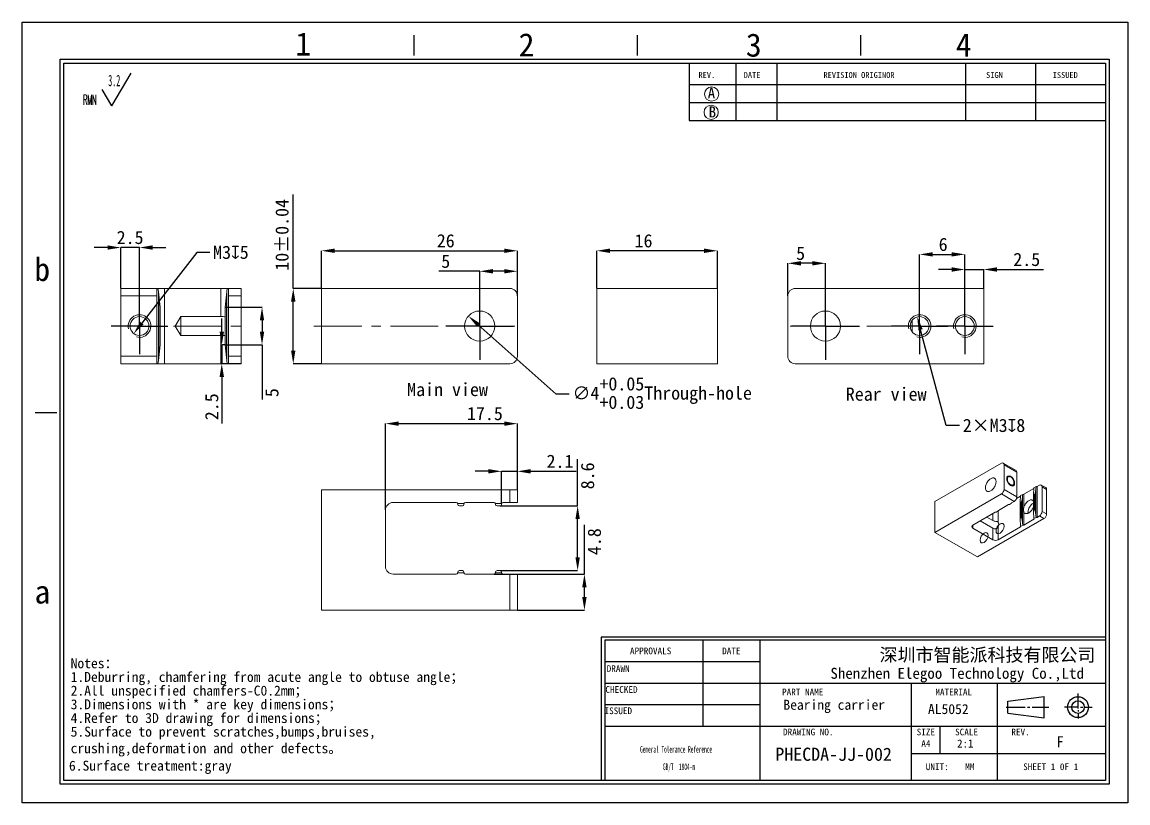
# Model space of a CAD drawing. Header units: millimetres. Extents: x 2 to 295, y 1 to 209.
import ezdxf

# ---------------------------------------------------------------- set-up
doc = ezdxf.new("R2010")
doc.units = ezdxf.units.MM
doc.header["$PDSIZE"] = -1
doc.linetypes.add('CENTERX2', pattern=[20.32, 12.7, -2.54, 2.54, -2.54])
doc.layers.add('SLD-0', color=179, linetype='Continuous')
doc.layers.add('蓝色线', color=5, linetype='Continuous', lineweight=15)
doc.styles.add('C', font='simfang.ttf')
doc.styles.add('D', font='simfang.ttf')
doc.styles.add('G', font='simfang.ttf')
doc.styles.add('SLDTEXTSTYLE1', font='TXT', dxfattribs={"width": 0.469, "bigfont": 'bigfont'})
doc.styles.add('SLDTEXTSTYLE2', font='TXT', dxfattribs={"width": 0.469})
doc.styles.add('SLDTEXTSTYLE8', font='TXT', dxfattribs={"width": 0.484})
doc.dimstyles.new('SLDDIMSTYLE0', dxfattribs={"dimtxt": 3.5, "dimasz": 3.5, "dimexe": 0, "dimexo": 0.0625, "dimgap": 0.875, "dimtad": 2, "dimlfac": 0.5, "dimrnd": 1e-09, "dimzin": 12, "dimdsep": 46, "dimtxsty": 'SLDTEXTSTYLE2', "dimsah": 1, "dimcen": 0.09, "dimadec": 0, "dimazin": 3, "dimtfac": 1, "dimtofl": 0, "dimtmove": 0, "dimatfit": 3, "dimfxl": 1, "dimfrac": 2, "dimtolj": 1, "dimtzin": 12, "dimarcsym": 0})
doc.dimstyles.new('SLDDIMSTYLE1', dxfattribs={"dimtxt": 3.5, "dimasz": 3.5, "dimexe": 0, "dimexo": 0.0625, "dimgap": 0.875, "dimtad": 2, "dimlfac": 0.5, "dimrnd": 1e-09, "dimzin": 12, "dimdsep": 46, "dimtxsty": 'SLDTEXTSTYLE2', "dimsah": 1, "dimcen": 0.09, "dimadec": 0, "dimazin": 3, "dimtol": 1, "dimtp": 0.04, "dimtm": 0.04, "dimtfac": 1, "dimtofl": 0, "dimtmove": 0, "dimatfit": 3, "dimfxl": 1, "dimfrac": 2, "dimtolj": 1, "dimarcsym": 0})
doc.dimstyles.new('SLDDIMSTYLE2', dxfattribs={"dimtxt": 3.5, "dimasz": 3.5, "dimexe": 0, "dimexo": 0.0625, "dimgap": 0.875, "dimtad": 0, "dimtih": 1, "dimtoh": 1, "dimlfac": 0.5, "dimrnd": 1e-09, "dimzin": 12, "dimdsep": 46, "dimtxsty": 'SLDTEXTSTYLE2', "dimsah": 1, "dimcen": 0, "dimadec": 0, "dimazin": 3, "dimtol": 1, "dimtp": 0.05, "dimtm": -0.03, "dimtfac": 1, "dimtmove": 0, "dimatfit": 3, "dimfxl": 1, "dimfrac": 2, "dimtolj": 1, "dimarcsym": 0})
doc.dimstyles.new('SLDDIMSTYLE3', dxfattribs={"dimtxt": 3.5, "dimasz": 3.5, "dimexe": 0, "dimexo": 0.0625, "dimgap": 0.875, "dimtad": 2, "dimlfac": 0.5, "dimrnd": 1e-09, "dimzin": 12, "dimdsep": 46, "dimtxsty": 'SLDTEXTSTYLE2', "dimsah": 1, "dimcen": 0.09, "dimadec": 0, "dimazin": 3, "dimtfac": 1, "dimtmove": 0, "dimatfit": 0, "dimfxl": 1, "dimfrac": 2, "dimtolj": 1, "dimtzin": 12, "dimarcsym": 0})
doc.dimstyles.new('SLDDIMSTYLE4', dxfattribs={"dimtxt": 3.5, "dimasz": 3.5, "dimexe": 0, "dimexo": 0.0625, "dimgap": 0.875, "dimtad": 0, "dimtih": 1, "dimtoh": 1, "dimlfac": 0.5, "dimrnd": 1e-09, "dimzin": 12, "dimdsep": 46, "dimtxsty": 'SLDTEXTSTYLE2', "dimsah": 1, "dimcen": 0, "dimadec": 0, "dimazin": 3, "dimtfac": 1, "dimtmove": 0, "dimatfit": 3, "dimfxl": 1, "dimfrac": 2, "dimtolj": 1, "dimtzin": 12, "dimarcsym": 0})

# ---------------------------------------------------------------- blocks, each defined once
blk = doc.blocks.new('SW_NOTE_0')
at = {"layer": 'SLD-0', "color": 0, "attachment_point": 1}
for s, insert, char_height, style in [('Notes：', (0.28, 4.65), 2.646, 'C'), ('1.Deburring, chamfering from acute angle to obtuse angle；', (0.28, 1.02), 2.6458, 'C'), ('2.All unspecified chamfers-C0.2mm；', (0.28, -2.61), 2.6458, 'C'), ('3.{\\fSimSun|b0|i0|c134|p2;Dimensions with * are key dimensions}；', (0.28, -6.25), 2.6458, 'C'), ('4.Refer to 3D drawing for dimensions；', (0.28, -9.88), 2.6458, 'C'), ('5.Surface to prevent scratches,bumps,bruises,\\Pcrushing,deformation and other defects。', (0.28, -13.51), 2.6458, 'C'), ('6.Surface treatment:gray', (-0.17, -22.55), 2.6458, 'D')]:
    blk.add_mtext(s, dxfattribs=dict(at, insert=insert, char_height=char_height, style=style))
blk = doc.blocks.new('SW_NOTE_1')
at = {"layer": 'SLD-0', "color": 0}
for q in [(12.74, 9.16), (5.08, 4.83)]:
    blk.add_line((7.63, 0.49), q, dxfattribs=at)
at = {"layer": 'SLD-0', "color": 0, "attachment_point": 1}
for s, insert, char_height, style in [('3.2', (6.66, 8.73), 3.032, 'SLDTEXTSTYLE2'), ('{\\Ftxt,bigfont|c134;RMN}', (0, 3.41), 2.6458, 'SLDTEXTSTYLE1')]:
    blk.add_mtext(s, dxfattribs=dict(at, insert=insert, char_height=char_height, style=style))
blk = doc.blocks.new('SW_NOTE_2')
at = {"layer": 'SLD-0', "color": 0, "char_height": 1.7927, "attachment_point": 2, "style": 'SLDTEXTSTYLE8'}
for s, insert in [('General Tolerance Reference', (12.75, 2.31)), ('GB/T  1804-m', (13.51, -2.32))]:
    blk.add_mtext(s, dxfattribs=dict(at, insert=insert))
blk = doc.blocks.new('_D')
at = {"layer": 'Defpoints', "color": 0}
for p in [(133.05, 147.94), (81.05, 137.94), (133.05, 135.94)]:
    blk.add_point(p, dxfattribs=at)
at = {"layer": 'SLD-0', "color": 0, "lineweight": -2}
for p, q in [((81.05, 138), (81.05, 147.94)), ((84.55, 147.94), (129.55, 147.94)), ((133.05, 136), (133.05, 147.94))]:
    blk.add_line(p, q, dxfattribs=at)
at = {"layer": 'SLD-0', "color": 0}
for points in [[(84.55, 148.52), (84.55, 147.36), (81.05, 147.94)], [(129.55, 148.52), (129.55, 147.36), (133.05, 147.94)]]:
    blk.add_solid(points, dxfattribs=at)
at = {"layer": 'SLD-0', "color": 0, "insert": (114.04, 152.35), "char_height": 3.5, "attachment_point": 2, "style": 'G'}
blk.add_mtext('\\A1;26', dxfattribs=at)
blk = doc.blocks.new('_D_1')
at = {"layer": 'Defpoints', "color": 0}
for p in [(81.05, 137.94), (73.56, 117.94), (81.05, 117.94)]:
    blk.add_point(p, dxfattribs=at)
at = {"layer": '蓝色线', "color": 0, "lineweight": -2}
for p, q in [((73.56, 137.94), (73.56, 162.91)), ((80.99, 137.94), (73.56, 137.94)), ((73.56, 121.44), (73.56, 134.44)), ((80.99, 117.94), (73.56, 117.94))]:
    blk.add_line(p, q, dxfattribs=at)
at = {"layer": '蓝色线', "color": 0}
for points in [[(72.97, 134.44), (74.14, 134.44), (73.56, 137.94)], [(72.97, 121.44), (74.14, 121.44), (73.56, 117.94)]]:
    blk.add_solid(points, dxfattribs=at)
at = {"layer": '蓝色线', "color": 0, "insert": (68.82, 152.17), "char_height": 3.5, "attachment_point": 2, "rotation": 90, "style": 'G'}
blk.add_mtext('\\A1;10±0.04', dxfattribs=at)
blk = doc.blocks.new('_D_2')
at = {"layer": 'Defpoints', "color": 0}
for p in [(120.06, 130.6), (126.04, 125.28)]:
    blk.add_point(p, dxfattribs=at)
at = {"layer": '蓝色线', "color": 0, "lineweight": -2}
for p, q in [((143.32, 109.89), (122.68, 128.27)), ((146.82, 109.89), (143.32, 109.89))]:
    blk.add_line(p, q, dxfattribs=at)
at = {"layer": '蓝色线', "color": 0}
blk.add_solid([(123.06, 128.71), (122.29, 127.84), (120.06, 130.6)], dxfattribs=at)
at = {"layer": '蓝色线', "color": 0, "insert": (147.69, 114.35), "char_height": 3.5, "attachment_point": 1, "style": 'G'}
blk.add_mtext('\\A1;∅4\\S+0.05^ +0.03;Through-hole', dxfattribs=at)
blk = doc.blocks.new('_D_3')
at = {"layer": 'Defpoints', "color": 0}
for p in [(133.05, 142.49), (123.05, 136.94), (133.05, 135.94)]:
    blk.add_point(p, dxfattribs=at)
at = {"layer": 'SLD-0', "color": 0, "lineweight": -2}
for p, q in [((123.05, 142.49), (112.2, 142.49)), ((123.05, 137), (123.05, 142.49)), ((129.55, 142.49), (126.55, 142.49)), ((133.05, 136), (133.05, 142.49))]:
    blk.add_line(p, q, dxfattribs=at)
at = {"layer": 'SLD-0', "color": 0}
for points in [[(126.55, 143.08), (126.55, 141.91), (123.05, 142.49)], [(129.55, 143.08), (129.55, 141.91), (133.05, 142.49)]]:
    blk.add_solid(points, dxfattribs=at)
at = {"layer": 'SLD-0', "color": 0, "insert": (114.04, 146.91), "char_height": 3.5, "attachment_point": 2, "style": 'G'}
blk.add_mtext('\\A1;5', dxfattribs=at)
blk = doc.blocks.new('SW_CENTERMARKSYMBOL_0')
at = {"layer": 'SLD-0', "color": 0}
for p, q in [((0, 5), (0, 9)), ((0, 0), (0, 5)), ((-5, 0), (-9, 0)), ((0, 0), (-5, 0)), ((0, 0), (0, -5)), ((0, 0), (5, 0)), ((5, 0), (9, 0)), ((0, -5), (0, -9))]:
    blk.add_line(p, q, dxfattribs=at)
blk = doc.blocks.new('_D_4')
at = {"layer": 'Defpoints', "color": 0}
for p in [(133.05, 102.02), (133.05, 84.48), (98.05, 79.08)]:
    blk.add_point(p, dxfattribs=at)
at = {"layer": 'SLD-0', "color": 0, "lineweight": -2}
for p, q in [((98.05, 79.14), (98.05, 102.02)), ((101.55, 102.02), (129.55, 102.02)), ((133.05, 84.54), (133.05, 102.02))]:
    blk.add_line(p, q, dxfattribs=at)
at = {"layer": 'SLD-0', "color": 0}
for points in [[(101.55, 102.61), (101.55, 101.44), (98.05, 102.02)], [(129.55, 102.61), (129.55, 101.44), (133.05, 102.02)]]:
    blk.add_solid(points, dxfattribs=at)
at = {"layer": 'SLD-0', "color": 0, "insert": (124.43, 106.46), "char_height": 3.5, "attachment_point": 2, "style": 'G'}
blk.add_mtext('\\A1;17.5', dxfattribs=at)
blk = doc.blocks.new('_D_5')
at = {"layer": 'Defpoints', "color": 0}
for p in [(128.85, 89.36), (133.05, 84.48), (128.85, 80.68)]:
    blk.add_point(p, dxfattribs=at)
at = {"layer": '蓝色线', "color": 0, "lineweight": -2}
for p, q in [((125.35, 89.36), (121.85, 89.36)), ((128.85, 80.74), (128.85, 89.36)), ((128.85, 89.36), (133.05, 89.36)), ((133.05, 84.54), (133.05, 89.36)), ((136.55, 89.36), (148.7, 89.36))]:
    blk.add_line(p, q, dxfattribs=at)
at = {"layer": '蓝色线', "color": 0}
for points in [[(125.35, 89.94), (125.35, 88.78), (128.85, 89.36)], [(136.55, 89.94), (136.55, 88.78), (133.05, 89.36)]]:
    blk.add_solid(points, dxfattribs=at)
at = {"layer": '蓝色线', "color": 0, "insert": (144.37, 93.79), "char_height": 3.5, "attachment_point": 2, "style": 'G'}
blk.add_mtext('\\A1;2.1', dxfattribs=at)
blk = doc.blocks.new('_D_6')
at = {"layer": 'Defpoints', "color": 0}
for p in [(128.45, 80.18), (128.45, 62.98), (149.05, 62.98)]:
    blk.add_point(p, dxfattribs=at)
at = {"layer": '蓝色线', "color": 0, "lineweight": -2}
for p, q in [((149.05, 80.18), (149.05, 92.63)), ((128.51, 80.18), (149.05, 80.18)), ((149.05, 66.48), (149.05, 76.68)), ((128.51, 62.98), (149.05, 62.98))]:
    blk.add_line(p, q, dxfattribs=at)
at = {"layer": '蓝色线', "color": 0}
for points in [[(148.47, 76.68), (149.63, 76.68), (149.05, 80.18)], [(148.47, 66.48), (149.63, 66.48), (149.05, 62.98)]]:
    blk.add_solid(points, dxfattribs=at)
at = {"layer": '蓝色线', "color": 0, "insert": (149.92, 88.15), "char_height": 3.5, "attachment_point": 2, "rotation": 90, "style": 'G'}
blk.add_mtext('\\A1;8.6', dxfattribs=at)
blk = doc.blocks.new('_D_7')
at = {"layer": 'Defpoints', "color": 0}
for p in [(126.85, 62.08), (133.05, 52.48), (150.85, 52.48)]:
    blk.add_point(p, dxfattribs=at)
at = {"layer": '蓝色线', "color": 0, "lineweight": -2}
for p, q in [((150.85, 62.08), (150.85, 75.15)), ((126.91, 62.08), (150.85, 62.08)), ((150.85, 55.98), (150.85, 58.58)), ((133.11, 52.48), (150.85, 52.48))]:
    blk.add_line(p, q, dxfattribs=at)
at = {"layer": '蓝色线', "color": 0}
for points in [[(150.27, 58.58), (151.43, 58.58), (150.85, 62.08)], [(150.27, 55.98), (151.43, 55.98), (150.85, 52.48)]]:
    blk.add_solid(points, dxfattribs=at)
at = {"layer": '蓝色线', "color": 0, "insert": (151.72, 70.68), "char_height": 3.5, "attachment_point": 2, "rotation": 90, "style": 'G'}
blk.add_mtext('\\A1;4.8', dxfattribs=at)
blk = doc.blocks.new('_D_8')
at = {"layer": 'Defpoints', "color": 0}
for p in [(154.13, 147.94), (154.13, 137.94), (186.13, 137.94)]:
    blk.add_point(p, dxfattribs=at)
at = {"layer": 'SLD-0', "color": 0, "lineweight": -2}
for p, q in [((154.13, 138), (154.13, 147.94)), ((182.63, 147.94), (157.63, 147.94)), ((186.13, 138), (186.13, 147.94))]:
    blk.add_line(p, q, dxfattribs=at)
at = {"layer": 'SLD-0', "color": 0}
for points in [[(157.63, 148.52), (157.63, 147.36), (154.13, 147.94)], [(182.63, 148.52), (182.63, 147.36), (186.13, 147.94)]]:
    blk.add_solid(points, dxfattribs=at)
at = {"layer": 'SLD-0', "color": 0, "insert": (166.54, 152.35), "char_height": 3.5, "attachment_point": 2, "style": 'G'}
blk.add_mtext('\\A1;16', dxfattribs=at)
blk = doc.blocks.new('_D_9')
at = {"layer": 'Defpoints', "color": 0}
for p in [(251.83, 146.98), (239.83, 135.44), (251.83, 135.44)]:
    blk.add_point(p, dxfattribs=at)
at = {"layer": 'SLD-0', "color": 0, "lineweight": -2}
for p, q in [((239.83, 135.5), (239.83, 146.98)), ((243.33, 146.98), (248.33, 146.98)), ((251.83, 135.5), (251.83, 146.98))]:
    blk.add_line(p, q, dxfattribs=at)
at = {"layer": 'SLD-0', "color": 0}
for points in [[(243.33, 147.56), (243.33, 146.4), (239.83, 146.98)], [(248.33, 147.56), (248.33, 146.4), (251.83, 146.98)]]:
    blk.add_solid(points, dxfattribs=at)
at = {"layer": 'SLD-0', "color": 0, "insert": (246.07, 151.39), "char_height": 3.5, "attachment_point": 2, "style": 'G'}
blk.add_mtext('\\A1;6', dxfattribs=at)
blk = doc.blocks.new('_D_10')
at = {"layer": 'Defpoints', "color": 0}
for p in [(256.83, 142.96), (251.83, 135.44), (256.83, 137.94)]:
    blk.add_point(p, dxfattribs=at)
at = {"layer": 'SLD-0', "color": 0, "lineweight": -2}
for p, q in [((248.33, 142.96), (244.83, 142.96)), ((251.83, 135.5), (251.83, 142.96)), ((251.83, 142.96), (256.83, 142.96)), ((256.83, 138), (256.83, 142.96)), ((260.33, 142.96), (272.68, 142.96))]:
    blk.add_line(p, q, dxfattribs=at)
at = {"layer": 'SLD-0', "color": 0}
for points in [[(248.33, 143.55), (248.33, 142.38), (251.83, 142.96)], [(260.33, 143.55), (260.33, 142.38), (256.83, 142.96)]]:
    blk.add_solid(points, dxfattribs=at)
at = {"layer": 'SLD-0', "color": 0, "insert": (268.26, 147.4), "char_height": 3.5, "attachment_point": 2, "style": 'G'}
blk.add_mtext('\\A1;2.5', dxfattribs=at)
blk = doc.blocks.new('_D_11')
at = {"layer": 'Defpoints', "color": 0}
for p in [(204.83, 144.61), (204.83, 135.94), (214.83, 136.94)]:
    blk.add_point(p, dxfattribs=at)
at = {"layer": 'SLD-0', "color": 0, "lineweight": -2}
for p, q in [((204.83, 136), (204.83, 144.61)), ((211.33, 144.61), (208.33, 144.61)), ((214.83, 137), (214.83, 144.61))]:
    blk.add_line(p, q, dxfattribs=at)
at = {"layer": 'SLD-0', "color": 0}
for points in [[(208.33, 145.19), (208.33, 144.02), (204.83, 144.61)], [(211.33, 145.19), (211.33, 144.02), (214.83, 144.61)]]:
    blk.add_solid(points, dxfattribs=at)
at = {"layer": 'SLD-0', "color": 0, "insert": (208.24, 149.02), "char_height": 3.5, "attachment_point": 2, "style": 'G'}
blk.add_mtext('\\A1;5', dxfattribs=at)
blk = doc.blocks.new('_D_12')
at = {"layer": 'Defpoints', "color": 0}
for p in [(239.19, 130.35), (240.48, 125.53)]:
    blk.add_point(p, dxfattribs=at)
at = {"layer": '蓝色线', "color": 0, "lineweight": -2}
for p, q in [((246.91, 101.53), (240.09, 126.97)), ((250.41, 101.53), (246.91, 101.53))]:
    blk.add_line(p, q, dxfattribs=at)
at = {"layer": '蓝色线', "color": 0}
blk.add_solid([(240.65, 127.12), (239.53, 126.82), (239.19, 130.35)], dxfattribs=at)
at = {"layer": '蓝色线', "color": 0, "insert": (251.28, 103.31), "char_height": 3.5, "attachment_point": 1, "style": 'G'}
blk.add_mtext('\\A1;2×M3{\\fGDT;x}8', dxfattribs=at)
blk = doc.blocks.new('SW_CENTERMARKSYMBOL_1')
at = {"layer": 'SLD-0', "color": 0}
for p, q in [((0, 5), (0, 9)), ((0, 0), (0, 5)), ((-5, 0), (-9, 0)), ((0, 0), (-5, 0)), ((0, 0), (0, -5)), ((0, 0), (5, 0)), ((5, 0), (9, 0)), ((0, -5), (0, -9))]:
    blk.add_line(p, q, dxfattribs=at)
blk = doc.blocks.new('SW_CENTERMARKSYMBOL_2')
at = {"layer": 'SLD-0', "color": 0}
for p, q in [((0, 5), (0, 7.5)), ((0, 0), (0, 5)), ((-5, 0), (-7.5, 0)), ((0, 0), (-5, 0)), ((0, 0), (0, -5)), ((0, 0), (5, 0)), ((5, 0), (7.5, 0)), ((0, -5), (0, -7.5))]:
    blk.add_line(p, q, dxfattribs=at)
blk = doc.blocks.new('SW_CENTERMARKSYMBOL_3')
at = {"layer": 'SLD-0', "color": 0}
for p, q in [((0, 5), (0, 7.5)), ((0, 0), (0, 5)), ((-5, 0), (-7.5, 0)), ((0, 0), (-5, 0)), ((0, 0), (0, -5)), ((0, 0), (5, 0)), ((5, 0), (7.5, 0)), ((0, -5), (0, -7.5))]:
    blk.add_line(p, q, dxfattribs=at)
blk = doc.blocks.new('_D_13')
at = {"layer": 'Defpoints', "color": 0}
for p in [(27.76, 148.8), (27.76, 137.94), (32.76, 135.44)]:
    blk.add_point(p, dxfattribs=at)
at = {"layer": 'SLD-0', "color": 0, "lineweight": -2}
for p, q in [((24.26, 148.8), (20.76, 148.8)), ((27.76, 138), (27.76, 148.8)), ((32.76, 148.8), (27.76, 148.8)), ((32.76, 135.5), (32.76, 148.8)), ((36.26, 148.8), (39.76, 148.8))]:
    blk.add_line(p, q, dxfattribs=at)
at = {"layer": 'SLD-0', "color": 0}
for points in [[(24.26, 149.38), (24.26, 148.22), (27.76, 148.8)], [(36.26, 149.38), (36.26, 148.22), (32.76, 148.8)]]:
    blk.add_solid(points, dxfattribs=at)
at = {"layer": 'SLD-0', "color": 0, "insert": (30.26, 153.23), "char_height": 3.5, "attachment_point": 2, "style": 'G'}
blk.add_mtext('\\A1;2.5', dxfattribs=at)
blk = doc.blocks.new('_D_14')
at = {"layer": 'Defpoints', "color": 0}
for p in [(34.29, 129.92), (31.23, 125.96)]:
    blk.add_point(p, dxfattribs=at)
at = {"layer": 'SLD-0', "color": 0, "lineweight": -2}
for p, q in [((47.93, 147.51), (33.37, 128.73)), ((51.43, 147.51), (47.93, 147.51))]:
    blk.add_line(p, q, dxfattribs=at)
at = {"layer": 'SLD-0', "color": 0}
blk.add_solid([(32.91, 129.09), (33.83, 128.37), (31.23, 125.96)], dxfattribs=at)
at = {"layer": 'SLD-0', "color": 0, "insert": (52.3, 149.29), "char_height": 3.5, "attachment_point": 1, "style": 'G'}
blk.add_mtext('\\A1;M3{\\fGDT;x}5', dxfattribs=at)
blk = doc.blocks.new('_D_15')
at = {"layer": 'Defpoints', "color": 0}
for p in [(55.46, 122.94), (54.59, 117.94), (59.76, 117.94)]:
    blk.add_point(p, dxfattribs=at)
at = {"layer": '蓝色线', "color": 0, "lineweight": -2}
for p, q in [((54.59, 126.44), (54.59, 129.94)), ((55.4, 122.94), (54.59, 122.94)), ((54.59, 122.94), (54.59, 117.94)), ((59.7, 117.94), (54.59, 117.94)), ((54.59, 114.44), (54.59, 102.09))]:
    blk.add_line(p, q, dxfattribs=at)
at = {"layer": '蓝色线', "color": 0}
for points in [[(54.01, 126.44), (55.17, 126.44), (54.59, 122.94)], [(54.01, 114.44), (55.17, 114.44), (54.59, 117.94)]]:
    blk.add_solid(points, dxfattribs=at)
at = {"layer": '蓝色线', "color": 0, "insert": (50.16, 106.51), "char_height": 3.5, "attachment_point": 2, "rotation": 90, "style": 'G'}
blk.add_mtext('\\A1;2.5', dxfattribs=at)
blk = doc.blocks.new('_D_16')
at = {"layer": 'Defpoints', "color": 0}
for p in [(55.46, 132.94), (55.46, 122.94), (65.27, 122.94)]:
    blk.add_point(p, dxfattribs=at)
at = {"layer": '蓝色线', "color": 0, "lineweight": -2}
for p, q in [((55.52, 132.94), (65.27, 132.94)), ((65.27, 129.44), (65.27, 126.44)), ((55.52, 122.94), (65.27, 122.94)), ((65.27, 122.94), (65.27, 108.41))]:
    blk.add_line(p, q, dxfattribs=at)
at = {"layer": '蓝色线', "color": 0}
for points in [[(64.69, 129.44), (65.85, 129.44), (65.27, 132.94)], [(64.69, 126.44), (65.85, 126.44), (65.27, 122.94)]]:
    blk.add_solid(points, dxfattribs=at)
at = {"layer": '蓝色线', "color": 0, "insert": (66.14, 110.25), "char_height": 3.5, "attachment_point": 2, "rotation": 90, "style": 'G'}
blk.add_mtext('\\A1;5', dxfattribs=at)
blk = doc.blocks.new('SW_CENTERMARKSYMBOL_4')
at = {"layer": 'SLD-0', "color": 0}
for p, q in [((0, 5), (0, 7.5)), ((0, 0), (0, 5)), ((-5, 0), (-7.5, 0)), ((0, 0), (-5, 0)), ((0, 0), (0, -5)), ((0, 0), (5, 0)), ((5, 0), (7.5, 0)), ((0, -5), (0, -7.5))]:
    blk.add_line(p, q, dxfattribs=at)

msp = doc.modelspace()

# ---------------------------------------------------------------- linework, layer by layer
at = {"color": 7, "linetype": 'Continuous', "lineweight": 15}
for p, q in [((27.759, 137.94), (37.359, 137.94)), ((27.759, 135.94), (27.759, 137.94)), ((37.359, 135.94), (27.759, 135.94)), ((27.759, 119.94), (27.759, 135.94)), ((37.359, 137.94), (37.359, 135.94)), ((37.359, 137.94), (37.659, 137.94)), ((37.359, 119.94), (37.359, 135.94)), ((37.659, 137.94), (37.759, 137.107)), ((37.659, 137.94), (39.359, 137.94)), ((37.759, 137.107), (37.759, 118.773)), ((37.859, 136.273), (37.759, 137.107)), ((37.859, 119.607), (37.859, 136.273)), ((38.259, 132.94), (37.859, 136.273)), ((39.359, 137.94), (39.359, 117.94)), ((54.359, 137.94), (39.359, 137.94)), ((54.359, 130.44), (54.359, 137.94)), ((54.359, 137.94), (56.059, 137.94)), ((55.859, 136.273), (55.459, 132.94)), ((55.959, 137.107), (55.859, 136.273)), ((55.859, 136.273), (55.859, 119.607)), ((55.959, 137.107), (56.059, 137.94)), ((55.959, 118.773), (55.959, 137.107)), ((56.059, 137.94), (56.359, 137.94)), ((56.359, 137.94), (59.759, 137.94)), ((56.359, 135.94), (56.359, 137.94)), ((59.759, 135.94), (56.359, 135.94)), ((56.359, 119.94), (56.359, 135.94)), ((59.759, 137.94), (59.759, 135.94)), ((59.759, 119.94), (59.759, 135.94)), ((81.049, 137.94), (81.049, 117.94)), ((131.049, 137.94), (81.049, 137.94)), ((133.049, 119.94), (133.049, 135.94)), ((154.133, 137.94), (154.133, 117.94)), ((186.133, 137.94), (154.133, 137.94)), ((186.133, 137.94), (186.133, 117.94)), ((204.832, 119.94), (204.832, 135.94)), ((206.832, 137.94), (256.832, 137.94)), ((256.832, 137.94), (256.832, 117.94)), ((38.259, 132.94), (38.259, 122.94)), ((55.459, 122.94), (55.459, 132.94)), ((42.257, 127.94), (43.759, 130.44)), ((43.759, 130.44), (54.359, 130.44)), ((43.759, 125.44), (43.759, 130.44)), ((239.832, 127.94), (239.832, 130.44)), ((43.759, 125.44), (42.257, 127.94)), ((239.832, 125.44), (239.832, 127.94)), ((54.359, 125.44), (43.759, 125.44)), ((54.359, 117.94), (54.359, 125.44)), ((37.859, 119.607), (38.259, 122.94)), ((55.459, 122.94), (55.859, 119.607)), ((27.759, 119.94), (37.359, 119.94)), ((27.759, 117.94), (27.759, 119.94)), ((37.359, 117.94), (27.759, 117.94)), ((37.359, 119.94), (37.359, 117.94)), ((37.659, 117.94), (37.359, 117.94)), ((37.759, 118.773), (37.659, 117.94)), ((39.359, 117.94), (37.659, 117.94)), ((37.759, 118.773), (37.859, 119.607)), ((54.359, 117.94), (39.359, 117.94)), ((56.059, 117.94), (54.359, 117.94)), ((55.859, 119.607), (55.959, 118.773)), ((56.059, 117.94), (55.959, 118.773)), ((56.359, 117.94), (56.059, 117.94)), ((56.359, 119.94), (59.759, 119.94)), ((56.359, 117.94), (56.359, 119.94)), ((59.759, 117.94), (56.359, 117.94)), ((59.759, 119.94), (59.759, 117.94)), ((81.049, 117.94), (131.049, 117.94)), ((186.133, 117.94), (154.133, 117.94)), ((256.832, 117.94), (206.832, 117.94)), ((261.517, 91.509), (243.84, 81.304)), ((265.411, 89.599), (262.017, 91.559)), ((262.225, 84.568), (262.225, 91.101)), ((265.619, 89.141), (262.225, 91.101)), ((265.619, 82.609), (265.619, 89.141)), ((270.75, 85.287), (270.175, 84.955)), ((271.629, 85.672), (270.993, 85.304)), ((270.993, 85.304), (270.993, 77.139)), ((273.331, 85.027), (272.129, 85.721)), ((272.336, 78.731), (272.336, 85.263)), ((273.538, 84.569), (272.336, 85.263)), ((81.049, 52.478), (81.049, 84.478)), ((131.049, 84.478), (81.049, 84.478)), ((131.049, 81.078), (131.049, 84.478)), ((131.049, 84.478), (133.049, 84.478)), ((133.049, 84.478), (133.049, 81.078)), ((243.84, 73.139), (261.517, 83.344)), ((264.912, 81.384), (261.517, 83.344)), ((262.225, 84.568), (265.619, 82.609)), ((266.609, 82.774), (265.525, 82.148)), ((266.573, 82.277), (266.609, 82.597)), ((266.609, 82.774), (266.628, 82.787)), ((267.214, 83.246), (266.639, 82.914)), ((267.174, 82.923), (267.139, 82.603)), ((267.139, 82.603), (267.139, 75.799)), ((267.174, 79.691), (267.174, 82.923)), ((270.144, 84.815), (267.457, 83.263)), ((267.457, 83.263), (267.457, 79.691)), ((270.05, 83.437), (270.05, 78.557)), ((270.109, 84.318), (270.144, 84.638)), ((270.392, 83.283), (270.109, 83.12)), ((270.109, 83.12), (270.109, 79.037)), ((270.144, 84.815), (270.164, 84.828)), ((270.392, 79.201), (270.392, 83.283)), ((270.71, 84.964), (270.674, 84.644)), ((270.674, 84.644), (270.674, 77.84)), ((270.71, 77.479), (270.71, 84.964)), ((273.538, 78.037), (273.538, 84.569)), ((116.849, 81.078), (100.049, 81.078)), ((118.861, 80.778), (117.236, 80.778)), ((117.249, 80.578), (117.249, 80.678)), ((118.449, 80.178), (117.649, 80.178)), ((118.849, 80.678), (118.849, 80.578)), ((126.849, 81.078), (119.249, 81.078)), ((128.861, 80.778), (127.236, 80.778)), ((127.249, 80.578), (127.249, 80.678)), ((128.449, 80.178), (127.649, 80.178)), ((128.849, 80.678), (128.849, 80.578)), ((131.049, 81.078), (129.249, 81.078)), ((133.049, 81.078), (131.049, 81.078)), ((243.84, 81.304), (243.84, 73.139)), ((260.74, 78.976), (263.427, 80.527)), ((264.244, 80.877), (263.67, 80.545)), ((264.275, 81.017), (264.912, 81.384)), ((266.515, 81.396), (266.515, 76.516)), ((266.856, 81.242), (266.573, 81.079)), ((266.573, 81.079), (266.573, 76.996)), ((266.856, 77.16), (266.856, 81.242)), ((98.049, 79.078), (98.049, 64.078)), ((253.951, 75.057), (259.891, 78.486)), ((255.153, 66.607), (272.831, 76.812)), ((257.664, 77.201), (259.255, 76.283)), ((260.709, 78.836), (260.134, 78.504)), ((266.856, 77.16), (266.573, 76.996)), ((267.174, 75.438), (267.174, 78.671)), ((267.457, 78.671), (267.457, 75.098)), ((270.144, 76.649), (267.457, 75.098)), ((270.392, 79.201), (270.109, 79.037)), ((270.144, 77.153), (270.109, 77.513)), ((270.75, 77.121), (270.175, 76.789)), ((270.674, 77.84), (270.71, 77.479)), ((271.629, 77.506), (270.993, 77.139)), ((272.831, 76.812), (271.629, 77.506)), ((272.336, 78.731), (273.538, 78.037)), ((259.255, 71.179), (253.951, 74.241)), ((259.255, 74.241), (255.896, 76.18)), ((259.255, 71.179), (259.255, 74.241)), ((260.669, 74.65), (260.669, 71.179)), ((266.609, 74.608), (260.669, 71.179)), ((266.609, 75.112), (266.573, 75.472)), ((267.214, 75.08), (266.639, 74.748)), ((267.139, 75.799), (267.174, 75.438)), ((243.84, 73.139), (255.153, 66.607)), ((100.049, 62.078), (116.849, 62.078)), ((118.861, 62.378), (117.236, 62.378)), ((117.249, 62.478), (117.249, 62.578)), ((118.449, 62.978), (117.649, 62.978)), ((118.849, 62.578), (118.849, 62.478)), ((119.249, 62.078), (126.849, 62.078)), ((128.861, 62.378), (127.236, 62.378)), ((127.249, 62.478), (127.249, 62.578)), ((128.449, 62.978), (127.649, 62.978)), ((128.849, 62.578), (128.849, 62.478)), ((129.249, 62.078), (131.049, 62.078)), ((131.049, 52.478), (131.049, 62.078)), ((131.049, 62.078), (133.049, 62.078)), ((133.049, 62.078), (133.049, 52.478)), ((131.049, 52.478), (81.049, 52.478)), ((133.049, 52.478), (131.049, 52.478))]:
    msp.add_line(p, q, dxfattribs=at)
at = {"color": 1, "linetype": 'Continuous', "lineweight": 15}
for p, q in [((237.832, 126.44), (237.832, 129.44)), ((266.609, 82.597), (266.609, 82.774)), ((270.144, 84.638), (270.144, 84.815)), ((270.144, 76.649), (270.144, 77.153)), ((266.609, 74.608), (266.609, 75.112))]:
    msp.add_line(p, q, dxfattribs=at)
at = {"linetype": 'Continuous', "lineweight": 15}
for p, q in [((259.255, 76.283), (259.255, 78.119)), ((260.669, 78.813), (260.669, 75.874)), ((253.951, 75.057), (253.951, 74.241))]:
    msp.add_line(p, q, dxfattribs=at)
at = {"color": 7, "linetype": 'Continuous', "lineweight": 0, "flags": 128}
for points in [[(265.053, 86.202), (264.972, 85.78), (264.742, 85.515), (264.398, 85.448), (263.992, 85.589), (263.586, 85.917), (263.242, 86.381), (263.012, 86.911), (262.932, 87.426), (263.012, 87.848), (263.242, 88.113), (263.586, 88.18), (263.992, 88.039), (264.398, 87.711), (264.742, 87.247), (264.972, 86.717), (265.053, 86.202)], [(261.164, 75.385), (260.758, 75.057), (260.414, 74.593), (260.184, 74.063), (260.103, 73.547), (260.184, 73.125), (260.414, 72.861), (260.758, 72.794), (261.164, 72.935), (261.57, 73.262), (261.914, 73.727), (262.144, 74.257), (262.225, 74.772), (262.144, 75.194), (261.914, 75.459), (261.57, 75.526), (261.164, 75.385)], [(256.921, 72.935), (256.515, 72.608), (256.171, 72.144), (255.941, 71.614), (255.861, 71.098), (255.941, 70.676), (256.171, 70.411), (256.515, 70.345), (256.921, 70.486), (257.327, 70.813), (257.671, 71.277), (257.901, 71.808), (257.982, 72.323), (257.901, 72.745), (257.671, 73.01), (257.327, 73.076), (256.921, 72.935)]]:
    msp.add_lwpolyline(points, dxfattribs=at)
at = {"color": 7, "linetype": 'Continuous', "lineweight": 15, "flags": 128}
for points in [[(257.275, 84.977), (257.286, 85.193), (257.321, 85.418), (257.378, 85.65), (257.457, 85.884), (257.556, 86.116), (257.673, 86.343), (257.807, 86.561), (257.956, 86.767), (258.117, 86.956), (258.287, 87.127), (258.463, 87.275), (258.644, 87.4), (258.825, 87.498), (259.004, 87.567), (259.177, 87.608), (259.343, 87.619), (259.498, 87.6), (259.64, 87.551), (259.766, 87.474), (259.874, 87.369), (259.963, 87.238), (260.031, 87.083), (260.077, 86.907), (260.1, 86.713), (260.1, 86.504), (260.077, 86.283), (260.031, 86.054), (259.963, 85.821), (259.874, 85.587), (259.766, 85.357), (259.64, 85.134), (259.498, 84.921), (259.343, 84.723), (259.177, 84.543), (259.004, 84.383), (258.825, 84.246), (258.644, 84.135), (258.463, 84.051), (258.287, 83.996), (258.117, 83.97), (257.956, 83.974), (257.807, 84.008), (257.673, 84.071), (257.556, 84.163), (257.457, 84.281), (257.378, 84.424), (257.321, 84.59), (257.286, 84.775), (257.275, 84.977)], [(264.876, 86.304), (264.865, 86.474), (264.831, 86.653), (264.775, 86.837), (264.699, 87.019), (264.605, 87.197), (264.494, 87.364), (264.371, 87.517), (264.238, 87.652), (264.099, 87.766), (263.957, 87.854), (263.815, 87.916), (263.679, 87.949), (263.55, 87.953), (263.433, 87.927), (263.331, 87.873), (263.245, 87.791), (263.179, 87.684), (263.134, 87.554), (263.111, 87.405), (263.111, 87.241), (263.134, 87.065), (263.179, 86.883), (263.245, 86.7), (263.331, 86.519), (263.433, 86.346), (263.55, 86.185), (263.679, 86.041), (263.815, 85.916), (263.957, 85.815), (264.099, 85.739), (264.238, 85.692), (264.371, 85.673), (264.494, 85.684), (264.605, 85.725), (264.699, 85.793), (264.775, 85.888), (264.831, 86.007), (264.865, 86.147), (264.876, 86.304)], [(264.244, 80.877), (264.23, 80.894), (264.221, 80.912), (264.217, 80.931), (264.218, 80.95), (264.225, 80.968), (264.237, 80.986), (264.254, 81.002), (264.275, 81.017)], [(267.457, 79.691), (267.527, 79.931), (267.619, 80.171), (267.731, 80.407), (267.862, 80.636), (268.01, 80.853), (268.171, 81.055), (268.343, 81.237), (268.523, 81.397), (268.707, 81.532), (268.894, 81.64), (269.079, 81.718), (269.259, 81.766), (269.431, 81.782), (269.592, 81.767), (269.739, 81.72), (269.87, 81.642), (269.982, 81.535), (270.05, 81.442)], [(270.05, 79.913), (269.982, 79.742), (269.87, 79.505), (269.739, 79.276), (269.592, 79.059), (269.431, 78.858), (269.259, 78.676), (269.079, 78.516), (268.894, 78.381), (268.707, 78.273), (268.523, 78.195), (268.343, 78.147), (268.171, 78.13), (268.01, 78.146), (267.862, 78.193), (267.731, 78.27), (267.619, 78.377), (267.527, 78.511), (267.457, 78.671)], [(260.709, 78.836), (260.694, 78.853), (260.685, 78.871), (260.681, 78.89), (260.683, 78.909), (260.689, 78.927), (260.701, 78.945), (260.718, 78.961), (260.74, 78.976)], [(268.602, 78.225), (268.6, 78.244), (268.588, 78.446)], [(270.175, 76.789), (270.189, 76.772), (270.199, 76.754), (270.203, 76.735), (270.201, 76.716), (270.194, 76.698), (270.182, 76.68), (270.165, 76.664), (270.144, 76.649)], [(266.639, 74.748), (266.654, 74.731), (266.663, 74.713), (266.667, 74.694), (266.666, 74.675), (266.659, 74.657), (266.647, 74.639), (266.63, 74.623), (266.609, 74.608)]]:
    msp.add_lwpolyline(points, dxfattribs=at)
at = {"color": 7, "linetype": 'Continuous', "lineweight": 15}
for centre, radius in [((32.759, 127.94), 2.5), ((123.049, 127.94), 4), ((214.832, 127.94), 4), ((239.832, 127.94), 2.5), ((251.832, 127.94), 2.5)]:
    msp.add_circle(centre, radius, dxfattribs=at)
for centre, radius, start, end in [((131.049, 135.94), 2, 0, 90), ((206.832, 135.94), 2, 90, 180), ((131.049, 119.94), 2, 270, 0), ((206.832, 119.94), 2, 180, 270), ((261.793, 91.171), 0.437, 350.78596, 129.20329), ((265.129, 89.195), 0.493, 353.70115, 54.98667), ((270.85, 85.584), 0.313, 251.32645, 297.06098), ((271.905, 85.333), 0.437, 350.78596, 129.20329), ((260.689, 84.638), 1.537, 302.60548, 357.39452), ((264.083, 82.679), 1.537, 302.60548, 357.39452), ((267.314, 83.543), 0.313, 251.32645, 297.06098), ((273.048, 84.624), 0.493, 353.70115, 54.98667), ((100.049, 79.078), 2, 90, 180), ((116.849, 80.678), 0.4, 14.47751, 90), ((116.849, 80.678), 0.4, 0, 14.47751), ((117.649, 80.578), 0.4, 180, 270), ((118.449, 80.578), 0.4, 270, 0), ((119.249, 80.678), 0.4, 165.52249, 180), ((119.249, 80.678), 0.4, 90, 165.52249), ((126.849, 80.678), 0.4, 14.47751, 90), ((126.849, 80.678), 0.4, 0, 14.47751), ((127.649, 80.578), 0.4, 180, 270), ((128.449, 80.578), 0.4, 270, 0), ((129.249, 80.678), 0.4, 165.52249, 180), ((129.249, 80.678), 0.4, 90, 165.52249), ((263.569, 80.248), 0.313, 71.32645, 117.06098), ((267.316, 79.964), 0.307, 242.60967, 297.39033), ((269.249, 79.181), 1.863, 164.11193, 195.88807), ((271.626, 78.322), 3.04, 121.22274, 177.66614), ((260.034, 78.207), 0.313, 71.32645, 117.06098), ((267.316, 78.944), 0.307, 242.60967, 297.39033), ((270.85, 77.418), 0.313, 251.32645, 297.06098), ((270.801, 78.801), 1.537, 302.60548, 357.39452), ((272.003, 78.107), 1.537, 302.60548, 357.39452), ((262.389, 73.452), 2.137, 140.75352, 155.63409), ((259.726, 75.262), 1.124, 326.99737, 33.00263), ((267.314, 75.377), 0.313, 251.32645, 297.06098), ((259.962, 72.544), 1.537, 242.60967, 297.39033), ((100.049, 64.078), 2, 180, 270), ((116.849, 62.478), 0.4, 270, 345.52249), ((116.849, 62.478), 0.4, 345.52249, 0), ((117.649, 62.578), 0.4, 90, 180), ((118.449, 62.578), 0.4, 0, 90), ((119.249, 62.478), 0.4, 180, 194.47751), ((119.249, 62.478), 0.4, 194.47751, 270), ((126.849, 62.478), 0.4, 270, 345.52249), ((126.849, 62.478), 0.4, 345.52249, 0), ((127.649, 62.578), 0.4, 90, 180), ((128.449, 62.578), 0.4, 0, 90), ((129.249, 62.478), 0.4, 180, 194.47751), ((129.249, 62.478), 0.4, 194.47751, 270)]:
    msp.add_arc(centre, radius, start, end, dxfattribs=at)
at = {"color": 7, "linetype": 'Continuous', "lineweight": 0}
for centre in [(32.759, 127.94), (239.832, 127.94), (251.832, 127.94)]:
    msp.add_arc(centre, 3, 255, 195, dxfattribs=at)
at = {"linetype": 'Continuous', "lineweight": 15}
msp.add_arc((254.106, 74.649), 0.437, 110.78342, 249.21658, dxfattribs=at)
at = {"color": 7, "linetype": 'Continuous', "lineweight": 15}
for centre, major_axis, ratio, start_param, end_param in [((270.851, 85.046), (0.152, 1.282), 0.1016649, 1.3938817, 1.6465619), ((266.715, 82.358), (0.152, 1.282), 0.1016649, 1.6465619, 3.2173582), ((266.467, 82.515), (0.152, 1.282), 0.1016649, 4.7881546, 5.0408348), ((266.997, 82.522), (0.152, 1.282), 0.1016649, 3.2173582, 4.7881546), ((267.316, 83.005), (0.152, 1.282), 0.1016649, 1.3938817, 1.6465619), ((270.25, 84.399), (0.152, 1.282), 0.1016649, 1.6465619, 3.2173582), ((270.003, 84.556), (0.152, 1.282), 0.1016649, 4.7881546, 5.0408348), ((270.533, 84.563), (0.152, 1.282), 0.1016649, 3.2173582, 4.7881546), ((264.417, 81.276), (0.152, 1.282), 0.1016649, 1.7963956, 1.8992422), ((260.881, 79.234), (0.152, 1.282), 0.1016649, 1.7963956, 1.8992422), ((266.715, 75.554), (-0.135, 1.445), 0.1023744, 0.0469961, 1.6177924), ((266.997, 75.717), (-0.135, 1.445), 0.1023744, 4.7593851, 6.3301814), ((270.25, 77.595), (-0.135, 1.445), 0.1023744, 0.0469961, 1.6177924), ((270.003, 77.071), (-0.135, 1.445), 0.1023744, 4.5067048, 4.7593851), ((270.533, 77.758), (-0.135, 1.445), 0.1023744, 4.7593851, 6.3301814), ((270.851, 77.561), (-0.135, 1.445), 0.1023744, 1.6177924, 1.8704727), ((266.467, 75.03), (-0.135, 1.445), 0.1023744, 4.5067048, 4.7593851), ((267.316, 75.52), (-0.135, 1.445), 0.1023744, 1.6177924, 1.8704727)]:
    msp.add_ellipse(centre, major_axis=major_axis, ratio=ratio, start_param=start_param, end_param=end_param, dxfattribs=at)
for points, knots in [([(55.459, 130.409), (55.401, 130.417), (55.177, 130.446), (54.784, 130.439), (54.468, 130.44), (54.359, 130.44)], [0, 0, 0, 0, 0.1884095, 0.7216412, 1, 1, 1, 1]), ([(54.359, 125.44), (54.586, 125.438), (54.983, 125.434), (55.316, 125.458), (55.459, 125.469)], [0, 0, 0, 0, 0.56946737, 1, 1, 1, 1]), ([(267.174, 78.671), (267.174, 78.841), (267.193, 78.999), (267.193, 79.254), (267.189, 79.342), (267.18, 79.517), (267.174, 79.605), (267.174, 79.691)], [0, 0, 0, 0, 0.5, 0.5, 0.75, 0.75, 1, 1, 1, 1]), ([(260.669, 75.874), (260.638, 75.904), (260.602, 75.929), (260.519, 75.972), (260.47, 75.991), (260.309, 76.037), (260.176, 76.056), (259.897, 76.094), (259.75, 76.114), (259.48, 76.179), (259.357, 76.223), (259.255, 76.283)], [0, 0, 0, 0, 0.125, 0.125, 0.25, 0.25, 0.5, 0.5, 0.75, 0.75, 1, 1, 1, 1]), ([(259.255, 74.241), (259.357, 74.182), (259.48, 74.136), (259.749, 74.086), (259.895, 74.083), (260.103, 74.129), (260.172, 74.153), (260.301, 74.217), (260.36, 74.257), (260.524, 74.399), (260.607, 74.519), (260.669, 74.65)], [0, 0, 0, 0, 0.25, 0.25, 0.5, 0.5, 0.625, 0.625, 0.75, 0.75, 1, 1, 1, 1])]:
    msp.add_open_spline(points, degree=3, knots=knots, dxfattribs=at)
at = {"layer": 'SLD-0'}
for p, q in [((1.591, 208.674), (295.107, 208.674)), ((1.591, 1.294), (1.591, 208.674)), ((295.107, 208.674), (295.107, 1.294)), ((12.675, 7.219), (12.675, 197.811)), ((12.675, 197.811), (289.181, 197.811)), ((252.017, 197.811), (252.017, 182.514)), ((270.599, 197.811), (270.599, 182.514)), ((289.181, 197.811), (289.181, 7.219)), ((289.181, 7.219), (12.675, 7.219)), ((295.107, 1.294), (1.591, 1.294))]:
    msp.add_line(p, q, dxfattribs=at)
at = {"layer": 'SLD-0', "color": 6, "linetype": 'Continuous'}
for p, q in [((105.701, 199.786), (105.701, 205.169)), ((164.952, 199.786), (164.952, 205.169)), ((224.204, 199.786), (224.204, 205.169)), ((11.687, 6.231), (11.687, 198.799)), ((11.687, 198.799), (290.169, 198.799)), ((290.169, 198.799), (290.169, 6.231)), ((10.805, 104.853), (5.068, 104.853)), ((290.169, 6.231), (11.687, 6.231))]:
    msp.add_line(p, q, dxfattribs=at)
at = {"layer": 'SLD-0', "color": 179, "linetype": 'Continuous'}
for p, q in [((178.659, 197.811), (178.659, 182.514)), ((191.05, 197.811), (191.05, 182.514)), ((201.886, 197.811), (201.886, 182.514)), ((178.659, 192.074), (289.181, 192.074)), ((178.659, 187.294), (289.181, 187.294)), ((178.659, 182.514), (289.181, 182.514)), ((289.181, 45.329), (155.33, 45.329)), ((155.33, 45.329), (155.33, 7.219)), ((289.181, 44.506), (156.286, 44.506)), ((156.286, 44.506), (156.286, 7.219)), ((182.281, 44.506), (182.281, 21.56)), ((197.398, 44.506), (197.398, 7.219)), ((197.398, 38.77), (156.286, 38.77)), ((289.181, 33.033), (156.286, 33.033)), ((237.553, 33.033), (237.553, 7.219)), ((260.499, 7.219), (260.499, 33.033)), ((263.255, 28.354), (272.888, 29.538)), ((272.888, 23.846), (272.888, 29.538)), ((281.869, 26.35), (281.869, 30.316)), ((197.398, 27.297), (156.286, 27.297)), ((262.786, 26.733), (267.83, 26.733)), ((263.255, 25.106), (263.255, 28.354)), ((268.461, 26.733), (269.091, 26.733)), ((269.722, 26.733), (274.136, 26.733)), ((281.869, 26.733), (278.268, 26.733)), ((282.5, 26.733), (283.13, 26.733)), ((283.761, 26.733), (285.653, 26.733)), ((263.255, 25.106), (272.888, 23.846)), ((281.869, 25.966), (281.869, 25.583)), ((281.869, 25.2), (281.869, 23.667)), ((289.181, 21.56), (156.286, 21.56)), ((245.202, 21.56), (245.202, 14.39)), ((237.553, 14.39), (289.181, 14.39))]:
    msp.add_line(p, q, dxfattribs=at)
at = {"layer": 'SLD-0', "linetype": 'CENTERX2', "lineweight": 0}
for p, q in [((41.759, 127.94), (61.759, 127.94)), ((79.049, 127.94), (133.049, 127.94)), ((258.832, 127.94), (204.832, 127.94))]:
    msp.add_line(p, q, dxfattribs=at)
at = {"layer": 'SLD-0', "lineweight": 0}
for centre in [(184.622, 189.564), (184.499, 184.715)]:
    msp.add_circle(centre, 1.894, dxfattribs=at)
at = {"layer": 'SLD-0', "color": 179, "linetype": 'Continuous'}
for radius in [2.771, 1.669]:
    msp.add_circle((281.869, 26.733), radius, dxfattribs=at)

# ---------------------------------------------------------------- block references
at = {"layer": 'SLD-0'}
for name, p in [('SW_NOTE_1', (17.795, 185.957)), ('SW_CENTERMARKSYMBOL_4', (32.759, 127.94)), ('SW_CENTERMARKSYMBOL_0', (123.049, 127.94)), ('SW_CENTERMARKSYMBOL_1', (214.832, 127.94)), ('SW_CENTERMARKSYMBOL_3', (239.832, 127.94)), ('SW_CENTERMARKSYMBOL_2', (251.832, 127.94))]:
    msp.add_blockref(name, p, dxfattribs=at)
at = {"layer": 'SLD-0', "color": 5}
msp.add_blockref('SW_NOTE_0', (14.193, 35.052), dxfattribs=at)
at = {"layer": 'SLD-0', "color": 179}
msp.add_blockref('SW_NOTE_2', (162.438, 14.111), dxfattribs=at)

# ---------------------------------------------------------------- texts
at = {"layer": 'SLD-0', "style": 'G'}
for s, insert, char_height, attachment_point in [('1', (74.111, 205.971), 6.172, 1), ('2', (133.388, 205.728), 6.172, 1), ('3', (193.707, 205.666), 6.172, 1), ('4', (249.441, 205.659), 6.172, 1), ('A', (183.578, 191.286), 2.903, 1), ('B', (183.832, 186.271), 2.903, 1), ('b', (4.835, 146.092), 6.172, 1), ('Main view', (103.795, 112.841), 3.5, 1), ('Rear view', (220.226, 111.62), 3.5, 1), ('a', (4.88, 60.423), 6.172, 1), ('深圳市智能派科技有限公司', (257.842, 42.358), 3.5, 2), ('Bearing carrier', (217.165, 28.676), 2.64583, 2), ('AL5052', (247.439, 27.537), 2.6458, 2), ('F', (276.114, 18.995), 2.91, 1), ('PHECDA-JJ-002', (201.515, 15.969), 3.5, 1)]:
    msp.add_mtext(s, dxfattribs=dict(at, insert=insert, char_height=char_height, attachment_point=attachment_point))
at = {"layer": 'SLD-0', "color": 179, "style": 'G'}
for s, insert, char_height, attachment_point in [('REV.', (181.129, 195.4), 1.5536, 1), ('DATE', (193.126, 195.4), 1.5536, 1), ('REVISION ORIGINOR', (214.308, 195.4), 1.55363, 1), ('SIGN', (257.466, 195.4), 1.5536, 1), ('ISSUED', (275.148, 195.4), 1.5536, 1), ('APPROVALS', (168.427, 42.563), 1.7927, 2), ('DATE', (189.85, 42.563), 1.7927, 2), ('DRAWN', (159.804, 37.853), 1.7927, 2), ('Shenzhen Elegoo Technology Co.,Ltd', (249.798, 37.165), 2.91042, 2), ('CHECKED', (160.696, 32.315), 1.7927, 2), ('PART NAME', (208.794, 31.645), 1.7927, 2), ('MATERIAL', (248.88, 31.645), 1.7927, 2), ('ISSUED', (159.837, 26.654), 1.7927, 2), ('DRAWING NO.', (210.268, 21.022), 1.79265, 2), ('SIZE', (241.479, 21.022), 1.7927, 2), ('SCALE', (252.289, 21.022), 1.7927, 2), ('REV.', (266.61, 21.022), 1.7927, 2), ('A4', (241.49, 17.953), 1.7927, 2), ('2:1', (251.93, 18.121), 2.1167, 2), ('UNIT:', (244.499, 11.791), 1.7927, 2), ('MM', (253.161, 11.791), 1.7927, 2), ('SHEET 1 0F 1', (274.62, 11.791), 1.79265, 2)]:
    msp.add_mtext(s, dxfattribs=dict(at, insert=insert, char_height=char_height, attachment_point=attachment_point))

# ---------------------------------------------------------------- dimensions: what is measured, and where the dimension line sits
at = {"layer": 'SLD-0'}
for base, p1, p2, dimstyle, picture, middle in [((27.759, 148.8), (32.759, 135.44), (27.759, 137.94), 'SLDDIMSTYLE3', '_D_13', (30.259, 148.8)), ((133.049, 147.94), (81.049, 137.94), (133.049, 135.94), 'SLDDIMSTYLE0', '_D', (114.042, 147.94)), ((154.133, 147.94), (186.133, 137.94), (154.133, 137.94), 'SLDDIMSTYLE0', '_D_8', (166.54, 147.94)), ((251.832, 146.979), (239.832, 135.44), (251.832, 135.44), 'SLDDIMSTYLE3', '_D_9', (246.065, 146.979)), ((133.049, 142.494), (123.049, 136.94), (133.049, 135.94), 'SLDDIMSTYLE0', '_D_3', (114.042, 142.494)), ((204.832, 144.605), (214.832, 136.94), (204.832, 135.94), 'SLDDIMSTYLE3', '_D_11', (208.237, 144.605)), ((256.832, 142.965), (251.832, 135.44), (256.832, 137.94), 'SLDDIMSTYLE3', '_D_10', (268.257, 142.965)), ((133.049, 102.022), (98.049, 79.078), (133.049, 84.478), 'SLDDIMSTYLE0', '_D_4', (124.426, 102.022))]:
    dim = msp.add_linear_dim(base=base, p1=p1, p2=p2, dimstyle=dimstyle, override={"dimtxsty": 'G'}, dxfattribs=at)
    dim.commit()
    dim.dimension.update_dxf_attribs({"geometry": picture, "text_midpoint": middle, "dimtype": 160})
dim = msp.add_diameter_dim_2p(p1=(34.291, 129.916), p2=(31.227, 125.964), text='M3{\\fGDT;x}5', dimstyle='SLDDIMSTYLE4', override={"dimpost": '<>', "dimtxsty": 'G'}, dxfattribs=at)
dim.commit()
dim.dimension.update_dxf_attribs({"geometry": '_D_14', "text_midpoint": (58.059, 147.506), "dimtype": 163})
at = {"layer": '蓝色线'}
for base, p1, p2, angle, dimstyle, picture, middle in [((73.556, 117.94), (81.049, 137.94), (81.049, 117.94), 90, 'SLDDIMSTYLE1', '_D_1', (73.556, 152.175)), ((65.27, 122.94), (55.459, 132.94), (55.459, 122.94), 90, 'SLDDIMSTYLE0', '_D_16', (65.27, 110.252)), ((54.59, 117.94), (55.459, 122.94), (59.759, 117.94), 90, 'SLDDIMSTYLE3', '_D_15', (54.59, 106.515)), ((128.849, 89.358), (133.049, 84.478), (128.849, 80.678), 0, 'SLDDIMSTYLE3', '_D_5', (144.374, 89.358)), ((149.049, 62.978), (128.449, 80.178), (128.449, 62.978), 90, 'SLDDIMSTYLE0', '_D_6', (149.049, 88.153)), ((150.849, 52.478), (126.849, 62.078), (133.049, 52.478), 90, 'SLDDIMSTYLE0', '_D_7', (150.849, 70.679))]:
    dim = msp.add_linear_dim(base=base, p1=p1, p2=p2, angle=angle, dimstyle=dimstyle, override={"dimtxsty": 'G'}, dxfattribs=at)
    dim.commit()
    dim.dimension.update_dxf_attribs({"geometry": picture, "text_midpoint": middle, "dimtype": 160})
for p1, p2, text, dimstyle, override, picture, middle in [((126.036, 125.28), (120.061, 130.6), '<>Through-hole', 'SLDDIMSTYLE2', {"dimtxsty": 'G'}, '_D_2', (172.027, 109.891)), ((240.479, 125.525), (239.185, 130.355), '2×M3{\\fGDT;x}8', 'SLDDIMSTYLE4', {"dimpost": '<>', "dimtxsty": 'G'}, '_D_12', (260.78, 101.528))]:
    dim = msp.add_diameter_dim_2p(p1=p1, p2=p2, text=text, dimstyle=dimstyle, override=override, dxfattribs=at)
    dim.commit()
    dim.dimension.update_dxf_attribs({"geometry": picture, "text_midpoint": middle, "dimtype": 163})

doc.saveas('drawing.dxf')
